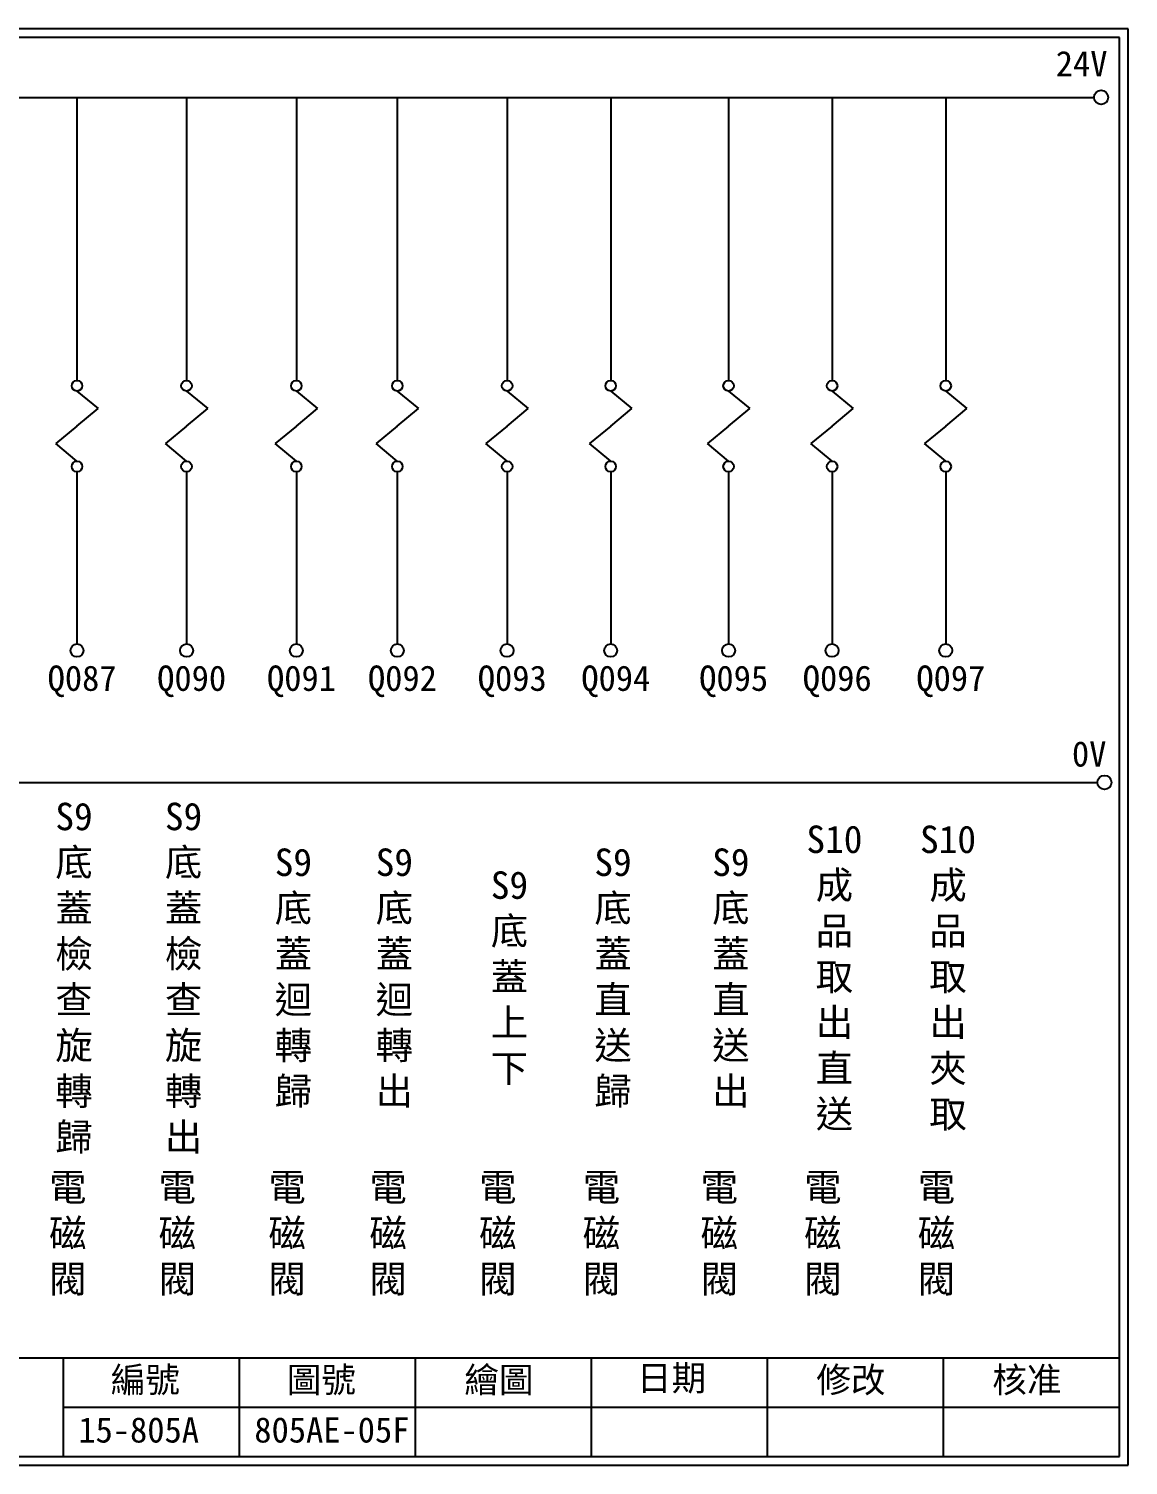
# Model space of a CAD drawing. Extents: x 889 to 1176, y 251 to 455.
# Drawn here: x 1019.9 to 1176.1, y 251.2 to 455.2 of the extents above; entities that cross this region are included whole.
import ezdxf

# ---------------------------------------------------------------- set-up
doc = ezdxf.new("R2010")
doc.units = 0
doc.layers.get('0').update_dxf_attribs({"linetype": 'CONTINUOUS'})
doc.layers.add('圖框層', color=7, linetype='CONTINUOUS')
doc.layers.add('標尺寸層', color=3, linetype='CONTINUOUS')
doc.styles.add('CNS', font='romanc.shx', dxfattribs={"bigfont": 'chineset.shx'})
doc.styles.add('STSL', font='kaiu.ttf')

msp = doc.modelspace()

# ---------------------------------------------------------------- linework, layer by layer
for centre in [(1172.21, 445.42), (1172.69, 348.15)]:
    msp.add_circle(centre, 1)
at = {"layer": '圖框層', "color": 7}
for p, q in [((1176.07, 455.16), (889.07, 455.16)), ((1176.07, 251.2), (1176.07, 455.16)), ((1174.82, 453.91), (890.32, 453.91)), ((1174.82, 252.44), (1174.82, 453.91)), ((890.32, 266.44), (1174.82, 266.44)), ((1024.82, 252.44), (1024.82, 266.44)), ((1049.82, 252.44), (1049.82, 266.44)), ((1074.82, 252.44), (1074.82, 266.44)), ((1099.82, 252.44), (1099.82, 266.44)), ((1124.82, 252.44), (1124.82, 266.44)), ((1149.82, 252.44), (1149.82, 266.44)), ((1024.82, 259.44), (1174.82, 259.44)), ((889.07, 251.2), (1176.07, 251.2)), ((890.32, 252.44), (1174.82, 252.44))]:
    msp.add_line(p, q, dxfattribs=at)
at = {"layer": '標尺寸層', "color": 7}
for p, q in [((893.61, 445.42), (1171.21, 445.42)), ((1026.74, 445.42), (1026.74, 405.22)), ((1042.3, 445.42), (1042.3, 405.22)), ((1057.9, 445.42), (1057.9, 405.22)), ((1072.24, 445.42), (1072.24, 405.22)), ((1087.84, 445.42), (1087.84, 405.22)), ((1102.55, 445.42), (1102.55, 405.22)), ((1119.29, 445.42), (1119.29, 405.22)), ((1134, 445.42), (1134, 405.22)), ((1150.14, 445.42), (1150.14, 405.22)), ((1026.74, 403.72), (1029.75, 401.23)), ((1042.3, 403.72), (1045.31, 401.23)), ((1057.9, 403.72), (1060.91, 401.23)), ((1072.24, 403.72), (1075.24, 401.23)), ((1087.84, 403.72), (1090.84, 401.23)), ((1102.55, 403.72), (1105.55, 401.23)), ((1119.29, 403.72), (1122.3, 401.23)), ((1134, 403.72), (1137, 401.23)), ((1150.14, 403.72), (1153.14, 401.23)), ((1026.74, 398.74), (1029.75, 401.23)), ((1042.3, 398.74), (1045.31, 401.23)), ((1057.9, 398.74), (1060.91, 401.23)), ((1072.24, 398.74), (1075.24, 401.23)), ((1087.84, 398.74), (1090.84, 401.23)), ((1102.55, 398.74), (1105.55, 401.23)), ((1119.29, 398.74), (1122.3, 401.23)), ((1134, 398.74), (1137, 401.23)), ((1150.14, 398.74), (1153.14, 401.23)), ((1026.74, 398.74), (1023.74, 396.25)), ((1042.3, 398.74), (1039.3, 396.25)), ((1057.9, 398.74), (1054.9, 396.25)), ((1072.24, 398.74), (1069.24, 396.25)), ((1087.84, 398.74), (1084.83, 396.25)), ((1102.55, 398.74), (1099.54, 396.25)), ((1119.29, 398.74), (1116.29, 396.25)), ((1134, 398.74), (1131, 396.25)), ((1150.14, 398.74), (1147.13, 396.25)), ((1026.74, 393.76), (1023.74, 396.25)), ((1042.3, 393.76), (1039.3, 396.25)), ((1057.9, 393.76), (1054.9, 396.25)), ((1072.24, 393.76), (1069.24, 396.25)), ((1087.84, 393.76), (1084.83, 396.25)), ((1102.55, 393.76), (1099.54, 396.25)), ((1119.29, 393.76), (1116.29, 396.25)), ((1134, 393.76), (1131, 396.25)), ((1150.14, 393.76), (1147.13, 396.25)), ((1026.74, 392.26), (1026.74, 367.81)), ((1042.3, 392.26), (1042.3, 367.81)), ((1057.9, 392.26), (1057.9, 367.81)), ((1072.24, 392.26), (1072.24, 367.81)), ((1087.84, 392.26), (1087.84, 367.81)), ((1102.55, 392.26), (1102.55, 367.81)), ((1119.29, 392.26), (1119.29, 367.81)), ((1134, 392.26), (1134, 367.81)), ((1150.14, 392.26), (1150.14, 367.81)), ((893.82, 348.15), (1171.69, 348.15))]:
    msp.add_line(p, q, dxfattribs=at)
for centre, radius in [((1026.74, 404.47), 0.751), ((1042.3, 404.47), 0.751), ((1057.9, 404.47), 0.751), ((1072.24, 404.47), 0.751), ((1087.84, 404.47), 0.751), ((1102.55, 404.47), 0.751), ((1119.29, 404.47), 0.751), ((1134, 404.47), 0.751), ((1150.14, 404.47), 0.751), ((1026.74, 393.01), 0.751), ((1042.3, 393.01), 0.751), ((1057.9, 393.01), 0.751), ((1072.24, 393.01), 0.751), ((1087.84, 393.01), 0.751), ((1102.55, 393.01), 0.751), ((1119.29, 393.01), 0.751), ((1134, 393.01), 0.751), ((1150.14, 393.01), 0.751), ((1026.74, 366.89), 0.92), ((1042.3, 366.89), 0.92), ((1057.9, 366.89), 0.92), ((1072.24, 366.89), 0.92), ((1087.84, 366.89), 0.92), ((1102.55, 366.89), 0.92), ((1119.29, 366.89), 0.92), ((1134, 366.89), 0.92), ((1150.14, 366.89), 0.92)]:
    msp.add_circle(centre, radius, dxfattribs=at)

# ---------------------------------------------------------------- texts
at = {"layer": '圖框層', "color": 4, "style": 'STSL'}
for s, p in [('24V', (1165.77, 448.41)), ('Q087', (1022.57, 361.15)), ('Q090', (1038.13, 361.15)), ('Q091', (1053.73, 361.15)), ('Q092', (1068.07, 361.15)), ('Q093', (1083.67, 361.15)), ('Q094', (1098.38, 361.15)), ('Q095', (1115.12, 361.15)), ('Q096', (1129.83, 361.15)), ('Q097', (1145.97, 361.15)), ('0V', (1168.07, 350.4)), ('編號', (1031.54, 261.53)), ('圖號', (1056.54, 261.53)), ('繪圖', (1081.76, 261.53)), ('日期', (1106.29, 261.78)), ('修改', (1131.76, 261.53)), ('核准', (1156.76, 261.53)), ('15-805A', (1026.93, 254.42)), ('805AE-05F', (1051.93, 254.42))]:
    msp.add_text(s, height=3.6, dxfattribs=at).set_placement(p)
at = {"layer": '標尺寸層', "color": 7, "char_height": 3.9, "attachment_point": 5, "style": 'CNS'}
for s, insert, width in [('{\\fDFKai-SB|b0|i0|c136|p65;S9底蓋檢查旋轉歸}', (1026.32, 320.36), 2.8481), ('{\\fDFKai-SB|b0|i0|c136|p65;S9底蓋檢查旋轉出}', (1041.88, 320.36), 2.8481), ('{\\fDFKai-SB|b0|i0|c136|p65;S10成品取出直送}', (1134.33, 320.36), 2.8481), ('{\\fDFKai-SB|b0|i0|c136|p65;S10成品取出夾取}', (1150.47, 320.36), 2.8481), ('{\\fDFKai-SB|b0|i0|c136|p65;S9底蓋迴轉歸}', (1057.48, 320.36), 2.8481), ('{\\fDFKai-SB|b0|i0|c136|p65;S9底蓋迴轉出}', (1071.82, 320.36), 2.8481), ('{\\fDFKai-SB|b0|i0|c136|p65;S9底蓋直送歸}', (1102.88, 320.36), 2.8481), ('{\\fDFKai-SB|b0|i0|c136|p65;S9底蓋直送出}', (1119.62, 320.36), 2.8481), ('{\\fDFKai-SB|b0|i0|c136|p65;S9底蓋上下}', (1088.17, 320.36), 2.8481), ('{\\fDFKai-SB|b0|i0|c136|p65;電磁閥}', (1025.43, 283.94), 8.6627), ('{\\fDFKai-SB|b0|i0|c136|p65;電磁閥}', (1040.99, 283.94), 8.6627), ('{\\fDFKai-SB|b0|i0|c136|p65;電磁閥}', (1056.59, 283.94), 8.6627), ('{\\fDFKai-SB|b0|i0|c136|p65;電磁閥}', (1070.93, 283.94), 8.6627), ('{\\fDFKai-SB|b0|i0|c136|p65;電磁閥}', (1086.52, 283.94), 8.6627), ('{\\fDFKai-SB|b0|i0|c136|p65;電磁閥}', (1101.23, 283.94), 8.6627), ('{\\fDFKai-SB|b0|i0|c136|p65;電磁閥}', (1117.98, 283.94), 8.6627), ('{\\fDFKai-SB|b0|i0|c136|p65;電磁閥}', (1132.69, 283.94), 8.6627), ('{\\fDFKai-SB|b0|i0|c136|p65;電磁閥}', (1148.82, 283.94), 8.6627)]:
    msp.add_mtext(s, dxfattribs=dict(at, insert=insert, width=width))

doc.saveas('drawing.dxf')
